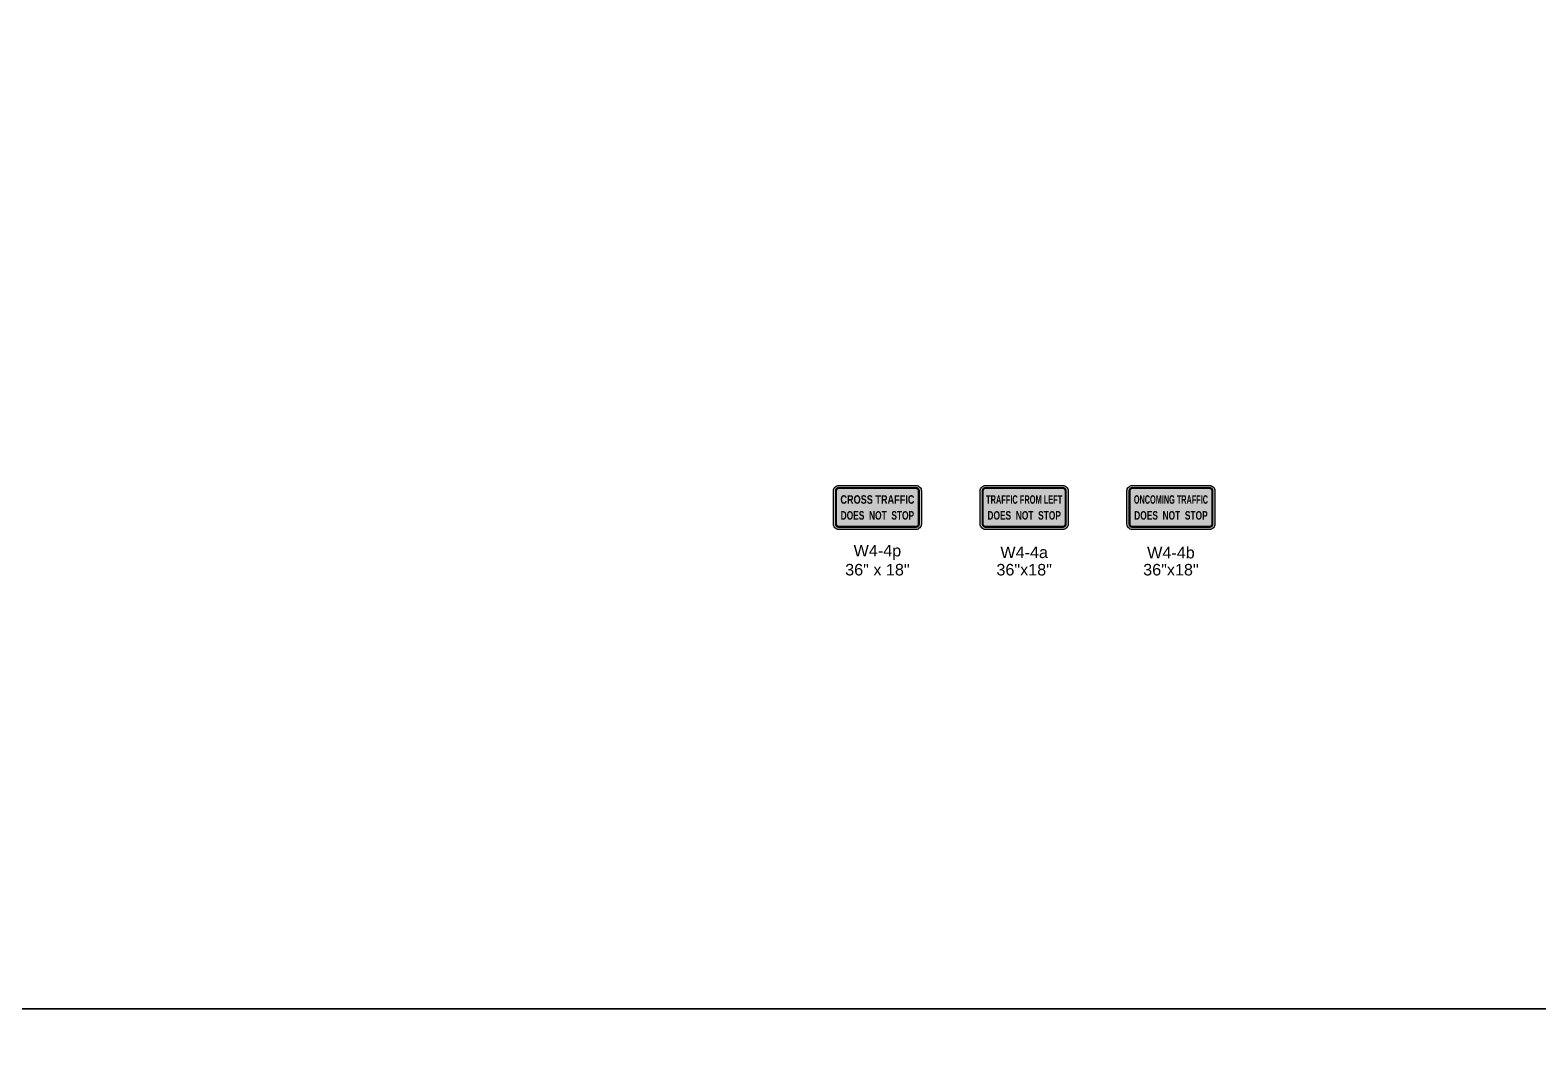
# Model space of a CAD drawing. Header units: inches. Extents: x -32 to 2634, y 197 to 1831.
# Drawn here: x 1274 to 1890, y 998 to 1414 of the extents above; entities that cross this region are included whole.
import ezdxf
from ezdxf.enums import TextEntityAlignment as Align

# ---------------------------------------------------------------- set-up
doc = ezdxf.new("R2010")
doc.units = ezdxf.units.IN
doc.header["$MEASUREMENT"] = 0
doc.layers.add('NO SHOW', color=252, linetype='Continuous', plot=False)
doc.styles.add('ARIAL', font='arial.ttf')
doc.styles.add('ARIAL BOLD', font='arialbd.ttf')

# ---------------------------------------------------------------- blocks, each defined once
blk = doc.blocks.new('CROSS TRAFFIC 36x18 W4-4 Yellow')
h = blk.add_hatch(color=40)
edge = h.paths.add_edge_path()
edge.add_line((18, 2.25), (18, 15.75))
edge.add_arc((15.75, 15.75), 2.25, 360, 450)
edge.add_line((15.75, 18), (-15.75, 18))
edge.add_arc((-15.75, 15.75), 2.25, 90, 180)
edge.add_line((-18, 15.75), (-18, 2.25))
edge.add_arc((-15.75, 2.25), 2.25, 180, 270)
edge.add_line((-15.75, 0), (15.75, 0))
edge.add_arc((15.75, 2.25), 2.25, 270, 360)
at = {"color": 40}
blk.add_lwpolyline([(0, 0), (-15.75, 0, -0.414214), (-18, 2.25), (-18, 9), (-18, 15.75, -0.414214), (-15.75, 18), (0, 18), (15.75, 18, -0.414214), (18, 15.75), (18, 9), (18, 2.25, -0.414214), (15.75, 0)], format="xyb", close=True, dxfattribs=at)
at = {"color": 18, "true_color": 0x000000, "const_width": 0.875}
blk.add_lwpolyline([(15.75, 16.94), (-15.75, 16.94, 0.414214), (-16.94, 15.75), (-16.94, 2.25, 0.414214), (-15.75, 1.06), (15.75, 1.06, 0.414214), (16.94, 2.25), (16.94, 15.75, 0.414214)], format="xyb", close=True, dxfattribs=at)
at = {"color": 18, "true_color": 0x000000, "style": 'ARIAL BOLD'}
for s, width, p in [('CROSS TRAFFIC', 0.763, (0, 10.5)), ('DOES  NOT  STOP', 0.7, (0, 4))]:
    blk.add_text(s, height=3.5, dxfattribs=dict(at, width=width)).set_placement(p, align=Align.CENTER)
at = {"style": 'ARIAL'}
for tag, p in [('SIGN_NO.', (0, -9.38)), ('SIGN_DIM', (0, -16.45))]:
    blk.add_attdef(tag, text='', height=4.73, dxfattribs=at).set_placement(p, align=Align.MIDDLE)
blk = doc.blocks.new('TRAFFIC LEFT 36x18 W4-4a Yellow')
h = blk.add_hatch(color=40)
edge = h.paths.add_edge_path()
edge.add_line((18, 2.25), (18, 15.75))
edge.add_arc((15.75, 15.75), 2.25, 360, 450)
edge.add_line((15.75, 18), (-15.75, 18))
edge.add_arc((-15.75, 15.75), 2.25, 90, 180)
edge.add_line((-18, 15.75), (-18, 2.25))
edge.add_arc((-15.75, 2.25), 2.25, 180, 270)
edge.add_line((-15.75, 0), (15.75, 0))
edge.add_arc((15.75, 2.25), 2.25, 270, 360)
at = {"color": 40}
blk.add_lwpolyline([(0, 0), (-15.75, 0, -0.414214), (-18, 2.25), (-18, 9), (-18, 15.75, -0.414214), (-15.75, 18), (0, 18), (15.75, 18, -0.414214), (18, 15.75), (18, 9), (18, 2.25, -0.414214), (15.75, 0)], format="xyb", close=True, dxfattribs=at)
at = {"color": 18, "true_color": 0x000000, "const_width": 0.875}
blk.add_lwpolyline([(15.75, 16.94), (-15.75, 16.94, 0.414214), (-16.94, 15.75), (-16.94, 2.25, 0.414214), (-15.75, 1.06), (15.75, 1.06, 0.414214), (16.94, 2.25), (16.94, 15.75, 0.414214)], format="xyb", close=True, dxfattribs=at)
at = {"color": 18, "true_color": 0x000000, "style": 'ARIAL BOLD'}
for s, width, p in [('TRAFFIC FROM LEFT', 0.62, (0, 10.5)), ('DOES  NOT  STOP', 0.7, (0, 4))]:
    blk.add_text(s, height=3.5, dxfattribs=dict(at, width=width)).set_placement(p, align=Align.CENTER)
at = {"style": 'ARIAL'}
for tag, p in [('SIGN_NO.', (0, -9.38)), ('SIGN_DIM', (0, -16.45))]:
    blk.add_attdef(tag, text='', height=4.73, dxfattribs=at).set_placement(p, align=Align.MIDDLE)
blk = doc.blocks.new('ONCOMING TRAFFIC 36x18 W4-4b Yellow')
h = blk.add_hatch(color=40)
edge = h.paths.add_edge_path()
edge.add_line((18, 2.25), (18, 15.75))
edge.add_arc((15.75, 15.75), 2.25, 360, 450)
edge.add_line((15.75, 18), (-15.75, 18))
edge.add_arc((-15.75, 15.75), 2.25, 90, 180)
edge.add_line((-18, 15.75), (-18, 2.25))
edge.add_arc((-15.75, 2.25), 2.25, 180, 270)
edge.add_line((-15.75, 0), (15.75, 0))
edge.add_arc((15.75, 2.25), 2.25, 270, 360)
at = {"color": 40}
blk.add_lwpolyline([(0, 0), (-15.75, 0, -0.414214), (-18, 2.25), (-18, 9), (-18, 15.75, -0.414214), (-15.75, 18), (0, 18), (15.75, 18, -0.414214), (18, 15.75), (18, 9), (18, 2.25, -0.414214), (15.75, 0)], format="xyb", close=True, dxfattribs=at)
at = {"color": 18, "true_color": 0x000000, "const_width": 0.875}
blk.add_lwpolyline([(15.75, 16.94), (-15.75, 16.94, 0.414214), (-16.94, 15.75), (-16.94, 2.25, 0.414214), (-15.75, 1.06), (15.75, 1.06, 0.414214), (16.94, 2.25), (16.94, 15.75, 0.414214)], format="xyb", close=True, dxfattribs=at)
at = {"color": 18, "true_color": 0x000000, "style": 'ARIAL BOLD'}
for s, width, p in [('ONCOMING TRAFFIC', 0.61, (0, 10.5)), ('DOES  NOT  STOP', 0.7, (0, 4))]:
    blk.add_text(s, height=3.5, dxfattribs=dict(at, width=width)).set_placement(p, align=Align.CENTER)
at = {"style": 'ARIAL'}
for tag, p in [('SIGN_NO.', (0, -9.38)), ('SIGN_DIM', (0, -16.45))]:
    blk.add_attdef(tag, text='', height=4.73, dxfattribs=at).set_placement(p, align=Align.MIDDLE)

msp = doc.modelspace()

# ---------------------------------------------------------------- linework, layer by layer
at = {"layer": 'NO SHOW', "color": 4}
for points in [[(1229.99, 1013.95), (2492.24, 1013.95), (2492.24, 1830.7), (1229.99, 1830.7)], [(1229.99, 197.2), (2492.24, 197.2), (2492.24, 1013.95), (1229.99, 1013.95)]]:
    msp.add_lwpolyline(points, close=True, dxfattribs=at)

# ---------------------------------------------------------------- block references
for name, p, values in [('CROSS TRAFFIC 36x18 W4-4 Yellow', (1620, 1210), {'SIGN_NO.': 'W4-4p', 'SIGN_DIM': '36" x 18"'}), ('TRAFFIC LEFT 36x18 W4-4a Yellow', (1680, 1210), {'SIGN_NO.': 'W4-4a', 'SIGN_DIM': '36"x18"'}), ('ONCOMING TRAFFIC 36x18 W4-4b Yellow', (1740, 1210), {'SIGN_NO.': 'W4-4b', 'SIGN_DIM': '36"x18"'})]:
    msp.add_blockref(name, p).add_auto_attribs(values)

doc.saveas('drawing.dxf')
